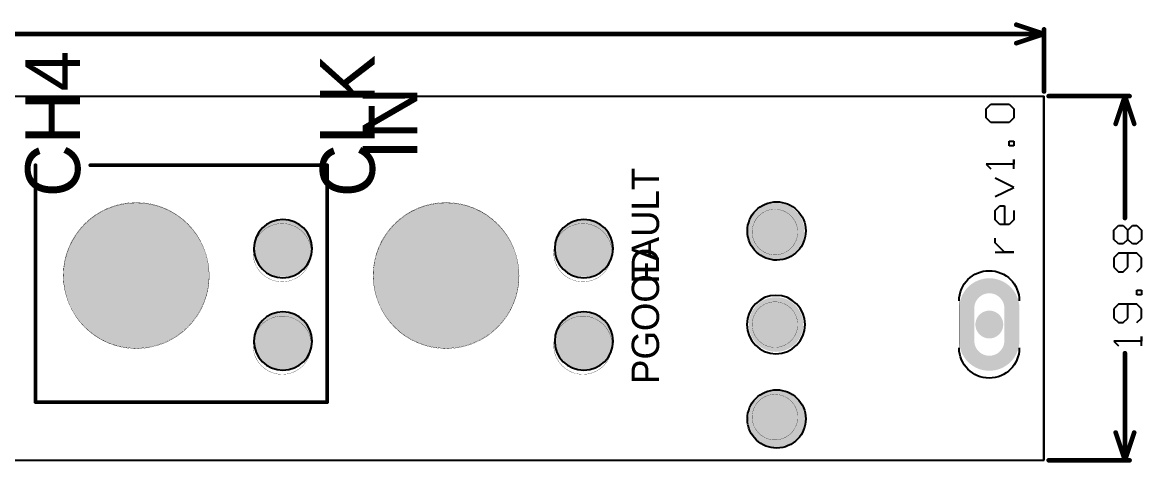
# Model space of a CAD drawing. Header units: millimetres. Extents: x 34 to 168, y 52 to 77.
# Drawn here: x 106.3 to 167.7, y 52.2 to 76.3 of the extents above; entities that cross this region are included whole.
import ezdxf

# ---------------------------------------------------------------- set-up
doc = ezdxf.new("R2010")
doc.units = ezdxf.units.MM
for name, color, linetype in [('Mechanical1', 6, 'Continuous'), ('Mechanical2', 216, 'Continuous'), ('Mechanical4', 56, 'Continuous'), ('MultiLayer', 9, 'Continuous'), ('PadHoleLayer', 156, 'Continuous'), ('TopOverlay', 2, 'Continuous')]:
    doc.layers.add(name, color=color, linetype=linetype)

msp = doc.modelspace()

# ---------------------------------------------------------------- linework, layer by layer
at = {"layer": 'Mechanical1'}
for p, q in [((166.19064552, 64.9390497), (166.44456424, 65.19296842)), ((166.44456424, 65.19296842), (166.69848042, 65.19296842)), ((166.69848042, 65.19296842), (166.95239914, 64.9390497)), ((166.95239914, 64.9390497), (167.20631786, 65.19296842)), ((167.20631786, 65.19296842), (167.46023404, 65.19296842)), ((167.46023404, 65.19296842), (167.71415276, 64.9390497)), ((166.19064552, 64.43121479999999), (166.19064552, 64.9390497)), ((166.95239914, 64.43121479999999), (166.95239914, 64.9390497)), ((167.71415276, 64.9390497), (167.71415276, 64.43121479999999)), ((166.44456424, 64.17729607999999), (166.19064552, 64.43121479999999)), ((166.69848042, 64.17729607999999), (166.44456424, 64.17729607999999)), ((166.95239914, 64.43121479999999), (166.69848042, 64.17729607999999)), ((167.20631786, 64.17729607999999), (166.95239914, 64.43121479999999)), ((167.46023404, 64.17729607999999), (167.20631786, 64.17729607999999)), ((167.71415276, 64.43121479999999), (167.46023404, 64.17729607999999)), ((166.44456424, 63.66946118), (166.19064552, 63.41554246)), ((166.19064552, 63.41554246), (166.19064552, 62.90770756)), ((167.46023404, 63.66946118), (166.44456424, 63.66946118)), ((166.95239914, 62.90770756), (166.95239914, 63.66946118)), ((167.71415276, 63.41554246), (167.46023404, 63.66946118)), ((167.71415276, 62.90770756), (167.71415276, 63.41554246)), ((166.19064552, 62.90770756), (166.44456424, 62.65378884)), ((166.44456424, 62.65378884), (166.69848042, 62.65378884)), ((166.69848042, 62.65378884), (166.95239914, 62.90770756)), ((167.46023404, 62.65378884), (167.71415276, 62.90770756)), ((167.46023404, 61.38420032), (167.46023404, 61.63811904)), ((167.46023404, 61.63811904), (167.71415276, 61.63811904)), ((167.71415276, 61.38420032), (167.46023404, 61.38420032)), ((167.71415276, 61.63811904), (167.71415276, 61.38420032)), ((166.44456424, 60.87636542), (166.19064552, 60.6224467)), ((167.46023404, 60.87636542), (166.44456424, 60.87636542)), ((166.95239914, 60.1146118), (166.95239914, 60.87636542)), ((167.71415276, 60.6224467), (167.46023404, 60.87636542)), ((166.19064552, 60.6224467), (166.19064552, 60.1146118)), ((167.71415276, 60.1146118), (167.71415276, 60.6224467)), ((166.19064552, 60.1146118), (166.44456424, 59.86069308)), ((166.44456424, 59.86069308), (166.69848042, 59.86069308)), ((166.69848042, 59.86069308), (166.95239914, 60.1146118)), ((167.46023404, 59.86069308), (167.71415276, 60.1146118)), ((167.71415276, 58.59110456), (167.71415276, 59.09893946)), ((167.71415276, 59.09893946), (167.71415276, 58.84502328)), ((167.71415276, 58.84502328), (166.19064552, 58.84502328)), ((166.19064552, 58.84502328), (166.44456424, 58.59110456))]:
    msp.add_line(p, q, dxfattribs=at)
for points, const_width in [([(160.83839816, 76.208001), (162.36239816, 75.700001)], 0.254), ([(102.225094, 75.700001), (162.36239816, 75.700001)], 0.254), ([(160.83839816, 75.19200099999999), (162.36239816, 75.700001)], 0.254), ([(162.36239816, 72.54244064), (162.36239816, 75.95400099999999)], 0.254), ([(162.61639816, 72.28844063999999), (167.05399914, 72.28844063999999)], 0.254), ([(166.29199914, 70.76444063999999), (166.79999914, 72.28844063999999)], 0.254), ([(166.79999914, 65.59936841999999), (166.79999914, 72.28844063999999)], 0.254), ([(166.79999914, 72.28844063999999), (167.30799914, 70.76444063999999)], 0.254), ([(157.70718776, 58.47080508), (157.70718776, 61.06160508)], 0.009999979999999999), ([(161.00679508, 58.47080508), (161.00679508, 61.06160508)], 0.009999979999999999), ([(166.79999914, 52.30843488), (166.79999914, 58.18470456)], 0.254), ([(166.29199914, 53.83243487999999), (166.79999914, 52.30843488)], 0.254), ([(166.79999914, 52.30843488), (167.30799914, 53.83243487999999)], 0.254), ([(162.61639816, 52.30843488), (167.05399914, 52.30843488)], 0.254)]:
    msp.add_lwpolyline(points, dxfattribs=dict(at, const_width=const_width))
for points, const_width in [([(160.77489816, 76.208001, 1), (160.90189816, 76.208001, 1)], 0.127), ([(162.29889816, 75.95400099999999, 1), (162.42589816, 75.95400099999999, 1)], 0.127), ([(162.29889816, 75.700001, 1), (162.42589816, 75.700001, 1)], 0.127), ([(162.29889816, 75.700001, 1), (162.42589816, 75.700001, 1)], 0.127), ([(162.29889816, 75.700001, 1), (162.42589816, 75.700001, 1)], 0.127), ([(160.77489816, 75.19200099999999, 1), (160.90189816, 75.19200099999999, 1)], 0.127), ([(162.29889816, 72.54244064, 1), (162.42589816, 72.54244064, 1)], 0.127), ([(162.55289816, 72.28844063999999, 1), (162.67989816, 72.28844063999999, 1)], 0.127), ([(166.73649914, 72.28844063999999, 1), (166.86349914, 72.28844063999999, 1)], 0.127), ([(166.73649914, 72.28844063999999, 1), (166.86349914, 72.28844063999999, 1)], 0.127), ([(166.73649914, 72.28844063999999, 1), (166.86349914, 72.28844063999999, 1)], 0.127), ([(166.99049914, 72.28844063999999, 1), (167.11749914, 72.28844063999999, 1)], 0.127), ([(166.22849914, 70.76444063999999, 1), (166.35549914, 70.76444063999999, 1)], 0.127), ([(167.24449914, 70.76444063999999, 1), (167.37149914, 70.76444063999999, 1)], 0.127), ([(116.57279962, 62.45899877999999, 1), (108.57280038, 62.45899877999999, 1)], 0.009999979999999999), ([(133.56539962, 62.45899877999999, 1), (125.56540038, 62.45899877999999, 1)], 0.009999979999999999), ([(166.73649914, 65.59936841999999, 1), (166.86349914, 65.59936841999999, 1)], 0.127), ([(108.57030102, 62.45899877999999, 1), (108.57529974, 62.45899877999999, 1)], 0.00499872), ([(116.57030026, 62.45899877999999, 1), (116.57529898, 62.45899877999999, 1)], 0.00499872), ([(125.56290102, 62.45899877999999, 1), (125.56789974, 62.45899877999999, 1)], 0.00499872), ([(133.56290026, 62.45899877999999, 1), (133.56789898, 62.45899877999999, 1)], 0.00499872), ([(157.7046884, 61.06160508, 1), (157.70968712, 61.06160508, 1)], 0.00499872), ([(161.00429572, 61.06160508, 1), (161.00929444, 61.06160508, 1)], 0.00499872), ([(157.7046884, 58.47080508, 1), (157.70968712, 58.47080508, 1)], 0.00499872), ([(161.00429572, 58.47080508, 1), (161.00929444, 58.47080508, 1)], 0.00499872), ([(166.73649914, 58.18470456, 1), (166.86349914, 58.18470456, 1)], 0.127), ([(166.22849914, 53.83243487999999, 1), (166.35549914, 53.83243487999999, 1)], 0.127), ([(167.24449914, 53.83243487999999, 1), (167.37149914, 53.83243487999999, 1)], 0.127), ([(162.55289816, 52.30843488, 1), (162.67989816, 52.30843488, 1)], 0.127), ([(166.73649914, 52.30843488, 1), (166.86349914, 52.30843488, 1)], 0.127), ([(166.73649914, 52.30843488, 1), (166.86349914, 52.30843488, 1)], 0.127), ([(166.73649914, 52.30843488, 1), (166.86349914, 52.30843488, 1)], 0.127), ([(166.99049914, 52.30843488, 1), (167.11749914, 52.30843488, 1)], 0.127)]:
    msp.add_lwpolyline(points, format="xyb", close=True, dxfattribs=dict(at, const_width=const_width))
for points in [[(33.96241874, 72.28844063999999), (162.36239816, 72.28844063999999)], [(162.36239816, 52.31403304), (162.36239816, 72.28844063999999)], [(33.9624035, 52.30843488), (162.36239816, 52.30843488)], [(162.36239816, 52.30843488), (162.36239816, 52.31403304)]]:
    msp.add_lwpolyline(points, dxfattribs=at)
for points in [[(162.36239816, 72.28844063999999, 1), (162.36239816, 72.28844063999999, 1)], [(162.36239816, 72.28844063999999, 1), (162.36239816, 72.28844063999999, 1)], [(122.22499812, 63.92500042, 1), (119.02499944, 63.92500042, 1)], [(138.72499814, 63.92500042, 1), (135.52499946, 63.92500042, 1)], [(146.12610094, 64.57650534, 1), (146.12610094, 64.57650534, 1)], [(146.13226298, 64.54712516, 1), (146.13226298, 64.54712516, 1)], [(119.02499944, 63.92500042, 1), (119.02499944, 63.92500042, 1)], [(122.22499812, 63.92500042, 1), (122.22499812, 63.92500042, 1)], [(135.52499946, 63.92500042, 1), (135.52499946, 63.92500042, 1)], [(138.72499814, 63.92500042, 1), (138.72499814, 63.92500042, 1)], [(149.26238118, 59.7584276, 1), (146.0623825, 59.7584276, 1)], [(157.70718776, 61.06160508, 1), (157.70718776, 61.06160508, 1)], [(161.00679508, 61.06160508, 1), (161.00679508, 61.06160508, 1)], [(122.22499812, 58.84999913999999, 1), (119.02499944, 58.84999913999999, 1)], [(138.72499814, 58.84999913999999, 1), (135.52499946, 58.84999913999999, 1)], [(146.0623825, 59.7584276, 1), (146.0623825, 59.7584276, 1)], [(149.26238118, 59.7584276, 1), (149.26238118, 59.7584276, 1)], [(119.02499944, 58.84999913999999, 1), (119.02499944, 58.84999913999999, 1)], [(122.22499812, 58.84999913999999, 1), (122.22499812, 58.84999913999999, 1)], [(135.52499946, 58.84999913999999, 1), (135.52499946, 58.84999913999999, 1)], [(138.72499814, 58.84999913999999, 1), (138.72499814, 58.84999913999999, 1)], [(157.70718776, 58.47080508, 1), (157.70718776, 58.47080508, 1)], [(161.00679508, 58.47080508, 1), (161.00679508, 58.47080508, 1)], [(146.12610094, 54.26410534, 1), (146.12610094, 54.26410534, 1)], [(146.13226298, 54.23472516, 1), (146.13226298, 54.23472516, 1)], [(162.36239816, 52.31403304, 1), (162.36239816, 52.31403304, 1)], [(162.36239816, 52.31403304, 1), (162.36239816, 52.31403304, 1)], [(162.36239816, 52.30843488, 1), (162.36239816, 52.30843488, 1)], [(162.36239816, 52.30843488, 1), (162.36239816, 52.30843488, 1)]]:
    msp.add_lwpolyline(points, format="xyb", close=True, dxfattribs=at)
for points in [[(146.12610094, 64.57650534, -213.1920346259256), (146.13226298, 64.54712516)], [(157.70718776, 61.06160508, -0.9999999999992556), (161.00679508, 61.06160508)], [(161.00679508, 58.47080508, -0.9999999999992556), (157.70718776, 58.47080508)], [(146.12610094, 54.26410534, -213.1920346259256), (146.13226298, 54.23472516)]]:
    msp.add_lwpolyline(points, format="xyb", dxfattribs=at)
at = {"layer": 'Mechanical2', "const_width": 0.0127}
for points in [[(33.9624035, 72.27824507999999), (162.29691442, 72.27824507999999)], [(162.29691442, 72.07834708), (162.29691442, 72.27824507999999)], [(162.29691442, 52.50833288), (162.29691442, 72.07834708)], [(33.9624035, 52.30843488), (162.29691442, 52.30843488)], [(162.29691442, 52.30843488), (162.29691442, 52.50833288)]]:
    msp.add_lwpolyline(points, dxfattribs=at)
at = {"layer": 'Mechanical2'}
for points, const_width in [([(162.29373942, 72.27824507999999, 1), (162.30008942, 72.27824507999999, 1)], 0.00635), ([(162.29373942, 72.27824507999999, 1), (162.30008942, 72.27824507999999, 1)], 0.00635), ([(162.29373942, 72.07834708, 1), (162.30008942, 72.07834708, 1)], 0.00635), ([(162.29373942, 72.07834708, 1), (162.30008942, 72.07834708, 1)], 0.00635), ([(116.58209602, 62.43112989999999, 1), (108.58617602, 62.43112989999999, 1)], 0.0127), ([(133.57342602, 62.43112989999999, 1), (125.57750602, 62.43112989999999, 1)], 0.0127), ([(147.60123642, 66.08140707999999, 1), (147.60758642, 66.08140707999999, 1)], 0.00635), ([(147.60123642, 66.08140707999999, 1), (147.60758642, 66.08140707999999, 1)], 0.00635), ([(122.17914096, 63.7004822, 1), (118.98077296, 63.7004822, 1)], 0.0127), ([(138.67071834, 63.7004822, 1), (135.47235034, 63.7004822, 1)], 0.0127), ([(146.51925738, 64.20736459999999, 1), (146.52560738, 64.20736459999999, 1)], 0.00635), ([(146.51925738, 64.20736459999999, 1), (146.52560738, 64.20736459999999, 1)], 0.00635), ([(148.68321546, 64.20736459999999, 1), (148.68956546, 64.20736459999999, 1)], 0.00635), ([(148.68321546, 64.20736206, 1), (148.68956546, 64.20736206, 1)], 0.00635), ([(118.97759796, 63.7004822, 1), (118.98394796, 63.7004822, 1)], 0.00635), ([(122.17596596, 63.7004822, 1), (122.18231596, 63.7004822, 1)], 0.00635), ([(135.46917534, 63.7004822, 1), (135.47552534, 63.7004822, 1)], 0.00635), ([(138.66754334, 63.7004822, 1), (138.67389334, 63.7004822, 1)], 0.00635), ([(147.60123642, 63.58268208, 1), (147.60758642, 63.58268208, 1)], 0.00635), ([(147.60123642, 63.58268208, 1), (147.60758642, 63.58268208, 1)], 0.00635), ([(108.58300102, 62.43112989999999, 1), (108.58935102, 62.43112989999999, 1)], 0.00635), ([(116.57892102, 62.43112989999999, 1), (116.58527102, 62.43112989999999, 1)], 0.00635), ([(125.57433102, 62.43112989999999, 1), (125.58068102, 62.43112989999999, 1)], 0.00635), ([(133.57025102, 62.43112989999999, 1), (133.57660102, 62.43112989999999, 1)], 0.00635), ([(147.60123642, 61.00399788, 1), (147.60758642, 61.00399788, 1)], 0.00635), ([(147.60123642, 61.00399788, 1), (147.60758642, 61.00399788, 1)], 0.00635), ([(122.17914096, 58.62307553999999, 1), (118.98077296, 58.62307553999999, 1)], 0.0127), ([(138.67071834, 58.62307553999999, 1), (135.47235034, 58.62307553999999, 1)], 0.0127), ([(146.51925738, 59.1299554, 1), (146.52560738, 59.1299554, 1)], 0.00635), ([(146.51925738, 59.1299554, 1), (146.52560738, 59.1299554, 1)], 0.00635), ([(148.68321546, 59.1299554, 1), (148.68956546, 59.1299554, 1)], 0.00635), ([(148.68321546, 59.12995286, 1), (148.68956546, 59.12995286, 1)], 0.00635), ([(118.97759796, 58.62307553999999, 1), (118.98394796, 58.62307553999999, 1)], 0.00635), ([(122.17596596, 58.62307553999999, 1), (122.18231596, 58.62307553999999, 1)], 0.00635), ([(135.46917534, 58.62307553999999, 1), (135.47552534, 58.62307553999999, 1)], 0.00635), ([(138.66754334, 58.62307553999999, 1), (138.67389334, 58.62307553999999, 1)], 0.00635), ([(147.60123642, 58.50527288, 1), (147.60758642, 58.50527288, 1)], 0.00635), ([(147.60123642, 58.50527288, 1), (147.60758642, 58.50527288, 1)], 0.00635), ([(147.60123642, 55.92658867999999, 1), (147.60758642, 55.92658867999999, 1)], 0.00635), ([(147.60123642, 55.92658867999999, 1), (147.60758642, 55.92658867999999, 1)], 0.00635), ([(146.51925738, 54.05254619999999, 1), (146.52560738, 54.05254619999999, 1)], 0.00635), ([(146.51925738, 54.05254619999999, 1), (146.52560738, 54.05254619999999, 1)], 0.00635), ([(148.68321546, 54.05254619999999, 1), (148.68956546, 54.05254619999999, 1)], 0.00635), ([(148.68321546, 54.05254619999999, 1), (148.68956546, 54.05254619999999, 1)], 0.00635), ([(147.60123642, 53.42786367999999, 1), (147.60758642, 53.42786367999999, 1)], 0.00635), ([(147.60123642, 53.42786367999999, 1), (147.60758642, 53.42786367999999, 1)], 0.00635), ([(162.29373942, 52.50833288, 1), (162.30008942, 52.50833288, 1)], 0.00635), ([(162.29373942, 52.50833288, 1), (162.30008942, 52.50833288, 1)], 0.00635), ([(162.29373942, 52.30843488, 1), (162.30008942, 52.30843488, 1)], 0.00635), ([(162.29373942, 52.30843488, 1), (162.30008942, 52.30843488, 1)], 0.00635)]:
    msp.add_lwpolyline(points, format="xyb", close=True, dxfattribs=dict(at, const_width=const_width))
at = {"layer": 'Mechanical2', "const_width": 0.0127}
for points in [[(146.52243238, 64.20736459999999, -0.5773502691888908), (147.60441142, 66.08140707999999)], [(147.60441142, 66.08140707999999, -0.5773502691901033), (148.68639046, 64.20736206)], [(147.60441142, 63.58268208, -0.2679491924327769), (146.52243238, 64.20736459999999)], [(148.68639046, 64.20736459999999, -0.2679491924332643), (147.60441142, 63.58268208)], [(146.52243238, 59.1299554, -0.5773502691888908), (147.60441142, 61.00399788)], [(147.60441142, 61.00399788, -0.5773502691888908), (148.68639046, 59.12995286)], [(147.60441142, 58.50527288, -0.2679491924322895), (146.52243238, 59.1299554)], [(148.68639046, 59.1299554, -0.2679491924332643), (147.60441142, 58.50527288)], [(146.52243238, 54.05254619999999, -0.5773502691888908), (147.60441142, 55.92658867999999)], [(147.60441142, 55.92658867999999, -0.5773502691888908), (148.68639046, 54.05254619999999)], [(147.60441142, 53.42786367999999, -0.2679491924322895), (146.52243238, 54.05254619999999)], [(148.68639046, 54.05254619999999, -0.2679491924332643), (147.60441142, 53.42786367999999)]]:
    msp.add_lwpolyline(points, format="xyb", dxfattribs=at)
at = {"layer": 'Mechanical4', "const_width": 0.0127}
for points in [[(33.9624035, 72.07834708), (162.29691442, 72.07834708)], [(33.9624035, 52.50833288), (162.29691442, 52.50833288)]]:
    msp.add_lwpolyline(points, dxfattribs=at)
at = {"layer": 'Mechanical4', "const_width": 0.00635}
for points in [[(162.29373942, 72.07834708, 1), (162.30008942, 72.07834708, 1)], [(162.29373942, 52.50833288, 1), (162.30008942, 52.50833288, 1)]]:
    msp.add_lwpolyline(points, format="xyb", close=True, dxfattribs=at)
at = {"layer": 'MultiLayer', "const_width": 0.762}
for points in [[(147.29400056, 64.87500106, 1), (148.05600056, 64.87500106, 1)], [(120.24399878, 63.92500042, 1), (121.00599878, 63.92500042, 1)], [(136.7439988, 63.92500042, 1), (137.5059988, 63.92500042, 1)], [(112.1918, 62.45899877999999, 1), (112.9538, 62.45899877999999, 1)], [(129.1844, 62.45899877999999, 1), (129.9464, 62.45899877999999, 1)], [(147.28138184, 59.7584276, 1), (148.04338184, 59.7584276, 1)], [(158.981394, 59.75843776, 1), (159.743394, 59.75843776, 1)], [(120.24399878, 58.84999913999999, 1), (121.00599878, 58.84999913999999, 1)], [(136.7439988, 58.84999913999999, 1), (137.5059988, 58.84999913999999, 1)], [(147.31899924, 54.5749988, 1), (148.08099924, 54.5749988, 1)]]:
    msp.add_lwpolyline(points, format="xyb", close=True, dxfattribs=at)
at = {"layer": 'PadHoleLayer'}
for points, const_width in [([(110.57280146, 62.45899877999999, 1), (114.57279854, 62.45899877999999, 1)], 3.99999962), ([(127.56540146, 62.45899877999999, 1), (131.56539854, 62.45899877999999, 1)], 3.99999962), ([(146.90000084, 64.87500106, 1), (148.45000028, 64.87500106, 1)], 1.54999944), ([(119.84999906, 63.92500042, 1), (121.3999985, 63.92500042, 1)], 1.54999944), ([(136.34999908, 63.92500042, 1), (137.89999852, 63.92500042, 1)], 1.54999944), ([(158.1248933, 58.87093635999999), (158.1248933, 60.64593916, -1), (160.5998947, 60.64593916), (160.5998947, 58.87093635999999, -1)], 0.8249996199999999), ([(146.91238334, 59.7584276, 1), (148.41238034, 59.7584276, 1)], 1.49999954), ([(119.84999906, 58.84999913999999, 1), (121.3999985, 58.84999913999999, 1)], 1.54999944), ([(136.34999908, 58.84999913999999, 1), (137.89999852, 58.84999913999999, 1)], 1.54999944), ([(146.92499952, 54.5749988, 1), (148.47499896, 54.5749988, 1)], 1.54999944)]:
    msp.add_lwpolyline(points, format="xyb", close=True, dxfattribs=dict(at, const_width=const_width))
at = {"layer": 'TopOverlay'}
for p, q in [((159.18229276, 71.60005238), (159.43621148, 71.8539711)), ((159.43621148, 71.8539711), (160.45188128, 71.8539711)), ((160.45188128, 71.8539711), (160.7058, 71.60005238)), ((159.18229276, 71.09221748), (159.18229276, 71.60005238)), ((160.7058, 71.60005238), (160.7058, 71.09221748)), ((159.43621148, 70.83829876), (159.18229276, 71.09221748)), ((160.45188128, 70.83829876), (159.43621148, 70.83829876)), ((160.7058, 71.09221748), (160.45188128, 70.83829876)), ((160.45188128, 69.56871024), (160.45188128, 69.82262896)), ((160.45188128, 69.82262896), (160.7058, 69.82262896)), ((160.7058, 69.56871024), (160.45188128, 69.56871024)), ((160.7058, 69.82262896), (160.7058, 69.56871024)), ((160.7058, 68.29912172), (160.7058, 68.80695662)), ((160.7058, 68.80695662), (160.7058, 68.55304043999999)), ((160.7058, 68.55304043999999), (159.18229276, 68.55304043999999)), ((159.18229276, 68.55304043999999), (159.43621148, 68.29912172)), ((160.7058, 67.28344938), (159.69012766, 67.79128682)), ((159.69012766, 66.77561448), (160.7058, 67.28344938)), ((159.69012766, 66.01386086), (159.94404638, 66.26777958)), ((159.69012766, 65.50602596), (159.69012766, 66.01386086)), ((159.94404638, 66.26777958), (160.1979651, 66.26777958)), ((160.1979651, 66.26777958), (160.1979651, 65.25210724)), ((160.7058, 66.01386086), (160.7058, 65.50602596)), ((159.94404638, 65.25210724), (159.69012766, 65.50602596)), ((160.45188128, 65.25210724), (159.94404638, 65.25210724)), ((160.7058, 65.50602596), (160.45188128, 65.25210724)), ((159.69012766, 64.23643489999999), (159.69012766, 64.49035362)), ((159.94404638, 63.98251871999999), (159.69012766, 64.23643489999999)), ((160.1979651, 63.72859999999999), (159.94404638, 63.98251871999999)), ((159.69012766, 63.72859999999999), (160.7058, 63.72859999999999)), ((160.7058, 63.72859999999999), (160.1979651, 63.72859999999999))]:
    msp.add_line(p, q, dxfattribs=at)
at = {"layer": 'TopOverlay', "const_width": 0.1999996}
for points in [[(107.05399976, 66.00000007999999), (107.05399976, 68.50000016)], [(110.05400138, 68.50000016), (123.05400078, 68.50000016)], [(123.05400078, 55.50000076), (123.05400078, 68.50000016)], [(107.05399976, 55.50000076), (107.05399976, 66.00000007999999)], [(107.05399976, 55.50000076), (123.05400078, 55.50000076)]]:
    msp.add_lwpolyline(points, dxfattribs=at)
at = {"layer": 'TopOverlay', "const_width": 0.0999998}
for points in [[(107.00399986, 68.50000016, 1), (107.10399966, 68.50000016, 1)], [(110.00400148, 68.50000016, 1), (110.10400128, 68.50000016, 1)], [(123.00400088, 68.50000016, 1), (123.10400068, 68.50000016, 1)], [(123.00400088, 68.50000016, 1), (123.10400068, 68.50000016, 1)], [(107.00399986, 66.00000007999999, 1), (107.10399966, 66.00000007999999, 1)], [(107.00399986, 66.00000007999999, 1), (107.10399966, 66.00000007999999, 1)], [(107.00399986, 55.50000076, 1), (107.10399966, 55.50000076, 1)], [(107.00399986, 55.50000076, 1), (107.10399966, 55.50000076, 1)], [(123.00400088, 55.50000076, 1), (123.10400068, 55.50000076, 1)], [(123.00400088, 55.50000076, 1), (123.10400068, 55.50000076, 1)]]:
    msp.add_lwpolyline(points, format="xyb", close=True, dxfattribs=at)

# ---------------------------------------------------------------- texts
at = {"layer": 'TopOverlay'}
for s, height, p in [('CH4', 2.99999908, (109.49999944, 66.75000112)), ('CLK', 2.99999908, (125.66131332, 66.75000112)), (' IN', 2.99999908, (128.00000054, 67.68558725999999)), ('FAULT', 1.49999954, (141.24999944, 62.00000046)), ('PGOOD', 1.49999954, (141.24999944, 56.49999876))]:
    msp.add_text(s, height=height, rotation=90, dxfattribs=at).set_placement(p)

doc.saveas('drawing.dxf')
